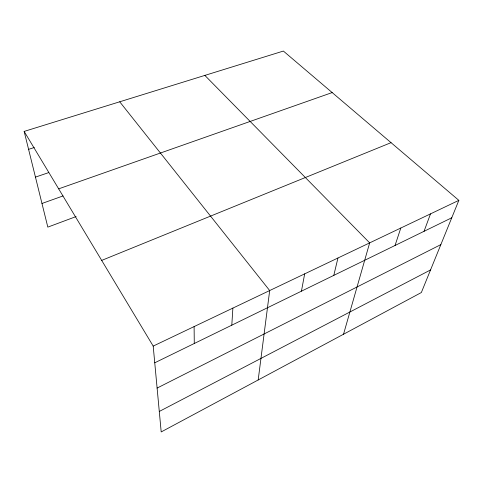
<?xml version="1.0" encoding="UTF-8"?>
<svg xmlns="http://www.w3.org/2000/svg" width="483" height="483" viewBox="0 0 483 483"><rect width="100%" height="100%" fill="white"/><g stroke="black" fill="none" stroke-linecap="round" stroke-linejoin="round"><path stroke-width="0.72" d="M231.798 325.174L232.884 308.094M258.182 379.97L269.689 290.549L119.718 101.792M301.434 291.177L304.664 273.867M333.801 275.37L337.949 258M343.522 334.242L369.664 242.877L204.858 75.402M395.046 245.467L400.805 228.03M424.044 231.309L430.504 213.872M458.85 200.354L421.351 292.535L161.195 431.941L153.196 346.094L24.15 131.418L283.376 51.059L458.85 200.354L153.196 346.094M159.287 411.456L430.546 269.937M157.108 388.072L440.846 244.609M154.753 362.793L451.762 217.779M101.69 260.409L391.037 142.66M76.139 216.553L47.823 227.119L24.15 131.418M41.973 203.47L63.044 195.941M58.672 188.847L332.165 92.573M35.452 177.116L48.759 172.588M28.588 149.356L34.317 147.508M194.106 326.586L194.275 343.498"/></g></svg>
